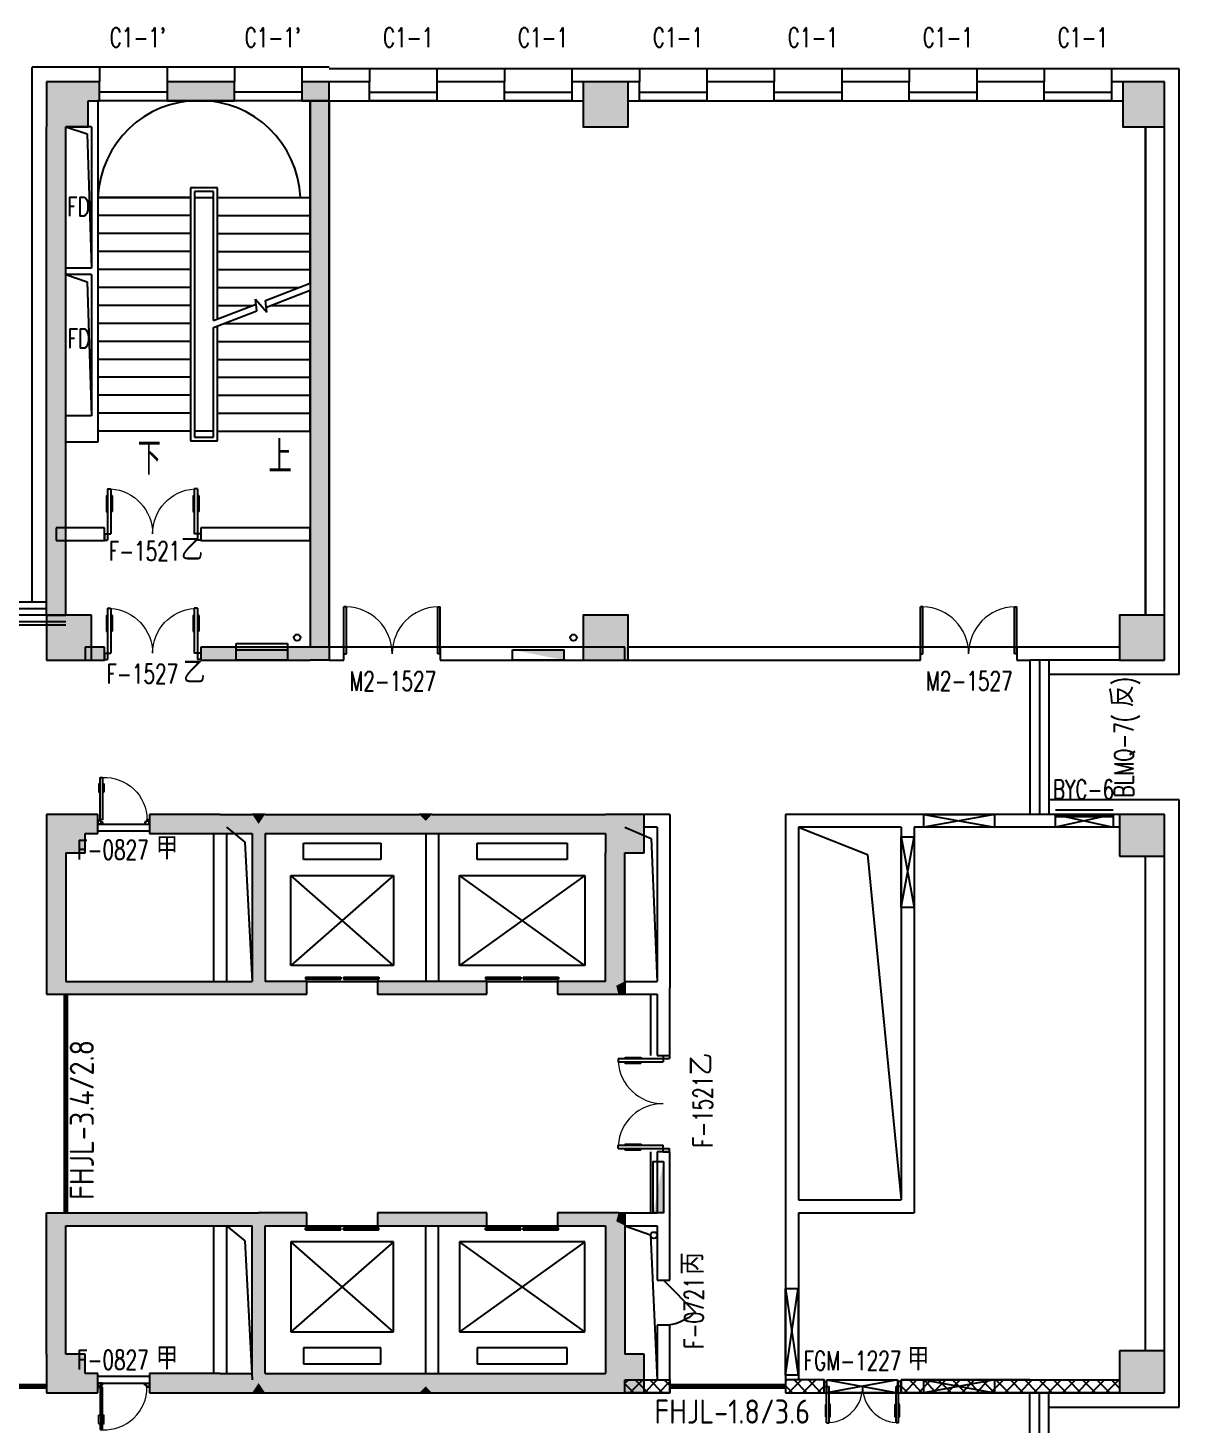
# Model space of a CAD drawing. Extents: x 1616214 to 1692011, y 310267 to 413040.
# Drawn here: x 1673485 to 1691400, y 391316 to 413040 of the extents above; entities that cross this region are included whole.
import ezdxf

# ---------------------------------------------------------------- set-up
doc = ezdxf.new("R2010")
doc.units = 0
doc.header["$LTSCALE"] = 1000
doc.header["$MEASUREMENT"] = 0
for name, color, linetype in [('body', 30, 'Continuous'), ('RM', 4, 'Continuous'), ('消防', 222, 'Continuous')]:
    doc.layers.add(name, color=color, linetype=linetype)
doc.layers.get('0').freeze()
doc.styles.add('-宋体', font='GBENOR.shx', dxfattribs={"bigfont": 'GBCBIG.shx'})
doc.styles.add('_TCH_DIM', font='SIMPLEX', dxfattribs={"bigfont": 'GBCBIG'})
doc.styles.add('_TCH_WINDOW', font='txt.shx', dxfattribs={"height": 3.5, "bigfont": 'hztxt.shx'})

# ---------------------------------------------------------------- blocks, each defined once
blk = doc.blocks.new('cde')
at = {"layer": '消防'}
blk.add_hatch(color=256, dxfattribs=at).paths.add_polyline_path([(-873427, -271674), (-874227, -271674), (-873427, -271834)])
blk.add_lwpolyline([(-874227, -271674), (-873427, -271674), (-873427, -271834), (-874227, -271834)], close=True, dxfattribs=at)
blk = doc.blocks.new('dsssw')
at = {"layer": 'body'}
for p, q in [((1064639, 723073, 1000), (1065739, 723073, 1000)), ((1064639, 722874, 1000), (1064639, 723073, 1000)), ((1064639, 723073, 1000), (1065739, 722874, 1000)), ((1065739, 723073), (1064639, 722874, 1000)), ((1065739, 723073, 1000), (1065739, 722874, 1000)), ((1066689, 723073, 10000), (1067589, 723073, 10000)), ((1066689, 722874, 10000), (1066689, 723073, 10000)), ((1066689, 723073, 10000), (1067589, 722874, 10000)), ((1067589, 723073), (1066689, 722874, 10000)), ((1067589, 723073, 10000), (1067589, 722874, 10000)), ((1065739, 722874, 1000), (1064639, 722874, 1000)), ((1067589, 722874, 10000), (1066689, 722874, 10000)), ((1064289, 722723), (1064489, 722723)), ((1064289, 721623), (1064289, 722723)), ((1064289, 722723), (1064489, 721623)), ((1064289, 721623), (1064489, 722723)), ((1064489, 722723), (1064489, 721623)), ((1064489, 721623), (1064289, 721623)), ((1062489, 715698, 20000), (1062687, 715698, 20000)), ((1062489, 714348, 20000), (1062489, 715698, 20000)), ((1062489, 715698, 20000), (1062687, 714348, 20000)), ((1062489, 714348), (1062687, 715698, 20000)), ((1062687, 715698, 20000), (1062687, 714348, 20000)), ((1062687, 714348, 20000), (1062489, 714348, 20000)), ((1063134, 714273), (1064234, 714273)), ((1063134, 714071), (1063134, 714273)), ((1064234, 714273), (1063134, 714073)), ((1063134, 714273), (1064234, 714071)), ((1064234, 714071), (1063134, 714071)), ((1064234, 714273), (1064234, 714071)), ((1064639, 714273), (1065739, 714273)), ((1064639, 714073), (1064639, 714273)), ((1065739, 714273), (1064639, 714073)), ((1064639, 714273), (1065739, 714073)), ((1065739, 714073), (1064639, 714073)), ((1065739, 714273), (1065739, 714073))]:
    blk.add_line(p, q, dxfattribs=at)
blk = doc.blocks.new('$WINLIB2D$00000004')
for p, q in [((-0.5, 0.5), (0.5, 0.5)), ((-0.5, 0.241), (0.5, 0.241)), ((-0.5, -0.5), (0.5, -0.5))]:
    blk.add_line(p, q)
blk = doc.blocks.new('$DorLib2D$00000002')
for p, q in [((-0.5, 0), (-0.5, 0.4875)), ((-0.475, 0.4875), (-0.5, 0.4875)), ((-0.475, 0), (-0.475, 0.4875)), ((0.475, 0), (0.475, 0.4875)), ((0.475, 0.4875), (0.5, 0.4875)), ((0.5, 0), (0.5, 0.4875)), ((-0.5, 0), (-0.475, 0)), ((0.5, 0), (0.475, 0))]:
    blk.add_line(p, q)
at = {"lineweight": 13}
for centre, start, end in [((-0.4875, 0), 0, 88.53072), ((0.4875, 0), 91.46928, 180)]:
    blk.add_arc(centre, 0.4875, start, end, dxfattribs=at)
blk = doc.blocks.new('$DorLib2D$00000011')
for p, q in [((-0.467, 0.471), (-0.467, -0.062)), ((-0.467, 0.471), (-0.433, 0.471)), ((-0.433, 0.471), (-0.433, 0.004)), ((0.433, 0.471), (0.433, 0.004)), ((0.467, 0.471), (0.433, 0.471)), ((0.467, 0.471), (0.467, -0.062)), ((-0.483, 0.396), (-0.467, 0.396)), ((-0.417, 0.396), (-0.433, 0.396)), ((0.417, 0.396), (0.433, 0.396)), ((0.483, 0.396), (0.467, 0.396)), ((-0.483, 0.235), (-0.467, 0.235)), ((-0.417, 0.235), (-0.433, 0.235)), ((0.417, 0.235), (0.433, 0.235)), ((0.483, 0.235), (0.467, 0.235)), ((-0.5, 0.004), (-0.433, 0.004)), ((-0.5, 0.004), (-0.5, -0.062)), ((0.5, 0.004), (0.433, 0.004)), ((0.5, 0.004), (0.5, -0.062)), ((-0.5, -0.062), (-0.467, -0.062)), ((0.5, -0.062), (0.467, -0.062))]:
    blk.add_line(p, q)
at = {"lineweight": 13}
for p, q in [((-0.483, 0.396), (-0.483, 0.235)), ((-0.417, 0.396), (-0.417, 0.235)), ((0.417, 0.396), (0.417, 0.235)), ((0.483, 0.396), (0.483, 0.235))]:
    blk.add_line(p, q, dxfattribs=at)
for centre, start, end in [((-0.467, 0.004), 0, 85.904), ((0.467, 0.004), 94.096, 180)]:
    blk.add_arc(centre, 0.467, start, end, dxfattribs=at)
blk = doc.blocks.new('$DorLib2D$00000009')
for p, q in [((0.413, 0.905), (0.413, 0.081)), ((0.454, 0.905), (0.413, 0.905)), ((0.454, 0.081), (0.454, 0.905)), ((0.413, 0.782), (0.378, 0.782)), ((0.413, 0.624), (0.378, 0.624)), ((0.489, 0.782), (0.454, 0.782)), ((0.489, 0.624), (0.454, 0.624)), ((-0.494, 0.081), (-0.453, 0.081)), ((-0.494, -0.002), (-0.494, 0.081)), ((-0.453, 0.081), (-0.453, 0.039)), ((-0.453, 0.039), (-0.412, 0.039)), ((-0.412, 0.039), (-0.412, -0.002)), ((0.413, 0.081), (0.454, 0.081)), ((0.454, 0.039), (0.413, 0.039)), ((0.413, 0.039), (0.413, -0.002)), ((0.495, 0.081), (0.454, 0.081)), ((0.454, 0.081), (0.454, 0.039)), ((0.495, -0.002), (0.495, 0.081)), ((-0.494, -0.002), (-0.494, -0.002)), ((-0.412, -0.002), (-0.494, -0.002)), ((0.413, -0.002), (0.495, -0.002)), ((0.495, -0.002), (0.495, -0.002))]:
    blk.add_line(p, q)
at = {"lineweight": 13}
for p, q in [((0.378, 0.782), (0.378, 0.624)), ((0.489, 0.782), (0.489, 0.624))]:
    blk.add_line(p, q, dxfattribs=at)
blk.add_arc((0.372, 0.082), 0.825, 87.134, 180.0717, dxfattribs=at)
blk = doc.blocks.new('$TCHSYS$LDOR22D')
for p, q in [((-0.517, 0.833), (-0.017, 0.833)), ((-0.517, 0.833), (-0.517, 0.667)), ((-0.017, 0.833), (-0.017, 0.667)), ((0.017, 0.833), (0.017, 0.667)), ((0.017, 0.833), (0.517, 0.833)), ((0.517, 0.833), (0.517, 0.667)), ((-0.517, 0.667), (-0.017, 0.667)), ((0.017, 0.667), (0.517, 0.667)), ((-0.5, 0.5), (0.5, 0.5))]:
    blk.add_line(p, q)
blk = doc.blocks.new('$DorLib2D$00000114')
at = {"color": 0}
blk.add_line((0.5, 0), (-0.207, 0.707), dxfattribs=at)
blk.add_arc((0.5, 0), 1, 135, 180, dxfattribs=at)

msp = doc.modelspace()

# ---------------------------------------------------------------- hatches: boundary and pattern name
at = {"layer": 'body'}
for points in [[(1673775, 411503), (1674425, 411503), (1674425, 412203), (1673775, 412203)], [(1674425, 412203), (1674425, 411903), (1674600, 411903), (1674600, 412203)], [(1676700, 412203), (1675650, 412203), (1675650, 411903), (1676700, 411903)], [(1678175, 412203), (1677750, 412203), (1677750, 411903), (1678175, 411903)], [(1682125, 411503), (1682825, 411503), (1682825, 412203), (1682125, 412203)], [(1690525, 411503), (1691175, 411503), (1691175, 412203), (1690525, 412203)], [(1677875, 411903), (1677875, 403403), (1678175, 403403), (1678175, 411903)], [(1674075, 411503), (1673775, 411503), (1673775, 403903), (1674075, 403903)], [(1673775, 403203), (1674475, 403203), (1674475, 403903), (1673775, 403903)], [(1682125, 403203), (1682825, 403203), (1682825, 403903), (1682125, 403903)], [(1690475, 403203), (1691175, 403203), (1691175, 403903), (1690475, 403903)], [(1674375, 403203), (1674675, 403203), (1674675, 403403), (1674375, 403403)], [(1678175, 403403), (1676175, 403403), (1676175, 403203), (1677875, 403203)], [(1678175, 403403), (1677875, 403203), (1678175, 403203)], [(1673775, 400203), (1674375, 400203), (1674375, 400803), (1673775, 400803)], [(1674375, 400503), (1674575, 400503), (1674575, 400803), (1674375, 400803)], [(1676475, 400803), (1675375, 400803), (1675375, 400503), (1676475, 400503)], [(1676475, 400803), (1676475, 400503), (1676975, 400503), (1677075, 400653), (1676975, 400803)], [(1676975, 400803), (1677075, 400653), (1677175, 400803)], [(1677075, 400653), (1676975, 400503), (1676975, 398203), (1677075, 398137), (1677175, 398203), (1677175, 400503)], [(1677075, 400653), (1677175, 400503), (1679675, 400503), (1679675, 400703), (1679575, 400803), (1677175, 400803)], [(1679575, 400803), (1679675, 400703), (1679775, 400803)], [(1679675, 400703), (1679675, 400503), (1679775, 400503), (1679775, 400803)], [(1682475, 400503), (1682475, 400803), (1679775, 400803), (1679775, 400503)], [(1682475, 400203), (1683075, 400203), (1683075, 400803), (1682475, 400803)], [(1690475, 400153), (1691175, 400153), (1691175, 400803), (1690475, 400803)], [(1674075, 400203), (1673775, 400203), (1673775, 398003), (1674075, 398203)], [(1682775, 400203), (1682475, 400203), (1682475, 398203), (1682641, 398137), (1682775, 398203)], [(1674075, 398203), (1673775, 398003), (1676475, 398003), (1676475, 398203)], [(1676475, 398203), (1676475, 398003), (1677075, 398003), (1677075, 398137), (1676975, 398203)], [(1677075, 398003), (1677825, 398003), (1677825, 398203), (1677175, 398203), (1677075, 398137)], [(1679775, 398203), (1678925, 398203), (1678925, 398003), (1679775, 398003)], [(1679775, 398003), (1680625, 398003), (1680625, 398203), (1679775, 398203)], [(1682475, 398203), (1681725, 398203), (1681725, 398003), (1682675, 398003), (1682641, 398137)], [(1682641, 398137), (1682675, 398003), (1682775, 398003), (1682775, 398203)], [(1673775, 392403), (1674075, 392403), (1674075, 394403), (1673775, 394603)], [(1673775, 394603), (1674075, 394403), (1676475, 394403), (1676475, 394603)], [(1676475, 394603), (1676475, 394403), (1676975, 394403), (1677075, 394470), (1677075, 394603)], [(1677175, 394403), (1677825, 394403), (1677825, 394603), (1677075, 394603), (1677075, 394470)], [(1679775, 394603), (1678925, 394603), (1678925, 394403), (1679775, 394403)], [(1679775, 394403), (1680625, 394403), (1680625, 394603), (1679775, 394603)], [(1682675, 394603), (1681725, 394603), (1681725, 394403), (1682475, 394403), (1682641, 394470)], [(1682641, 394470), (1682775, 394403), (1682775, 394603), (1682675, 394603)], [(1677075, 391953), (1677175, 392103), (1677175, 394403), (1677075, 394470), (1676975, 394403), (1676975, 392103)], [(1682475, 392403), (1682775, 392403), (1682775, 394403), (1682641, 394470), (1682475, 394403)], [(1673775, 391803), (1674375, 391803), (1674375, 392403), (1673775, 392403)], [(1682475, 391803), (1683075, 391803), (1683075, 392403), (1682475, 392403)], [(1690475, 391803), (1691175, 391803), (1691175, 392453), (1690475, 392453)], [(1674375, 391803), (1674575, 391803), (1674575, 392103), (1674375, 392103)], [(1676475, 392103), (1675375, 392103), (1675375, 391803), (1676475, 391803)], [(1676475, 392103), (1676475, 391803), (1676975, 391803), (1677075, 391953), (1676975, 392103)], [(1677175, 391803), (1677075, 391953), (1676975, 391803)], [(1677075, 391953), (1677175, 391803), (1679575, 391803), (1679675, 391903), (1679675, 392103), (1677175, 392103)], [(1679775, 391803), (1679675, 391903), (1679575, 391803)], [(1679675, 391903), (1679775, 391803), (1679775, 392103), (1679675, 392103)], [(1682475, 391803), (1682475, 392103), (1679775, 392103), (1679775, 391803)]]:
    msp.add_hatch(color=256, dxfattribs=at).paths.add_polyline_path(points)

# ---------------------------------------------------------------- linework, layer by layer
for p, q in [((1674600, 412428), (1673550, 412428)), ((1673550, 404103), (1673550, 412428)), ((1674600, 412428), (1674600, 412203)), ((1676700, 412428), (1675650, 412428)), ((1675650, 412428), (1675650, 412203)), ((1676700, 412428), (1676700, 412203)), ((1678175, 412428), (1677750, 412428)), ((1677750, 412428), (1677750, 412203)), ((1678800, 412403), (1678175, 412403)), ((1678800, 412403), (1678800, 412203)), ((1680900, 412403), (1679850, 412403)), ((1679850, 412403), (1679850, 412203)), ((1680900, 412403), (1680900, 412203)), ((1682475, 412403), (1681950, 412403)), ((1681950, 412403), (1681950, 412203)), ((1683000, 412403), (1682475, 412403)), ((1683000, 412403), (1683000, 412203)), ((1685100, 412403), (1684050, 412403)), ((1684050, 412403), (1684050, 412203)), ((1685100, 412403), (1685100, 412203)), ((1687200, 412403), (1686150, 412403)), ((1686150, 412403), (1686150, 412203)), ((1687200, 412403), (1687200, 412203)), ((1689300, 412403), (1688250, 412403)), ((1688250, 412403), (1688250, 412203)), ((1689300, 412403), (1689300, 412203)), ((1691400, 412403), (1690350, 412403)), ((1690350, 412403), (1690350, 412203)), ((1691400, 402978), (1691400, 412403)), ((1674425, 412203), (1673775, 412203)), ((1673775, 412203), (1673775, 411503)), ((1674600, 412203), (1674425, 412203)), ((1674600, 411903), (1674600, 412203)), ((1676700, 412203), (1675650, 412203)), ((1675650, 412203), (1675650, 411903)), ((1676700, 411903), (1676700, 412203)), ((1678175, 412203), (1677750, 412203)), ((1677750, 412203), (1677750, 411903)), ((1678800, 412203), (1678175, 412203)), ((1678175, 411903), (1678175, 412203)), ((1678800, 411903), (1678800, 412203)), ((1680900, 412203), (1679850, 412203)), ((1679850, 412203), (1679850, 411903)), ((1680900, 411903), (1680900, 412203)), ((1682125, 412203), (1681950, 412203)), ((1681950, 412203), (1681950, 411903)), ((1682825, 412203), (1682125, 412203)), ((1682125, 412203), (1682125, 411503)), ((1683000, 412203), (1682825, 412203)), ((1682825, 411503), (1682825, 412203)), ((1683000, 411903), (1683000, 412203)), ((1685100, 412203), (1684050, 412203)), ((1684050, 412203), (1684050, 411903)), ((1685100, 411903), (1685100, 412203)), ((1687200, 412203), (1686150, 412203)), ((1686150, 412203), (1686150, 411903)), ((1687200, 411903), (1687200, 412203)), ((1689300, 412203), (1688250, 412203)), ((1688250, 412203), (1688250, 411903)), ((1689300, 411903), (1689300, 412203)), ((1690525, 412203), (1690350, 412203)), ((1690350, 412203), (1690350, 411903)), ((1691175, 412203), (1690525, 412203)), ((1690525, 412203), (1690525, 411503)), ((1691175, 411503), (1691175, 412203)), ((1674425, 411903), (1674600, 411903)), ((1674425, 411503), (1674425, 411903)), ((1677875, 411903), (1674575, 411903)), ((1674575, 411903), (1674575, 410403)), ((1675650, 411903), (1676700, 411903)), ((1677750, 411903), (1678175, 411903)), ((1677875, 411903), (1677875, 403403)), ((1678175, 411903), (1677875, 411903)), ((1677875, 410403), (1677875, 411903)), ((1678175, 411903), (1678800, 411903)), ((1678175, 411903), (1678175, 403403)), ((1679850, 411903), (1680900, 411903)), ((1681950, 411903), (1682125, 411903)), ((1682825, 411903), (1683000, 411903)), ((1684050, 411903), (1685100, 411903)), ((1686150, 411903), (1687200, 411903)), ((1688250, 411903), (1689300, 411903)), ((1690350, 411903), (1690525, 411903)), ((1673775, 403903), (1673775, 411503)), ((1674075, 411503), (1674425, 411503)), ((1674075, 403903), (1674075, 411503)), ((1674475, 411503), (1674075, 411503)), ((1674475, 411503), (1674075, 411503)), ((1674475, 411503), (1674475, 410568)), ((1682125, 411503), (1682825, 411503)), ((1690525, 411503), (1691175, 411503)), ((1690875, 403903), (1690875, 411503)), ((1691175, 403903), (1691175, 411503)), ((1674475, 410568), (1674475, 409303)), ((1674575, 410403), (1674575, 406763)), ((1676015, 410403), (1674575, 410403)), ((1674575, 410403), (1676015, 410403)), ((1676435, 410553), (1676015, 410553)), ((1676015, 410553), (1676015, 406613)), ((1676375, 410493), (1676075, 410493)), ((1676075, 410493), (1676075, 406673)), ((1676075, 410403), (1676075, 406763)), ((1676075, 410403), (1676375, 410403)), ((1676375, 408486), (1676375, 410493)), ((1676375, 408486), (1676375, 410403)), ((1676435, 408509), (1676435, 410553)), ((1676435, 410403), (1677875, 410403)), ((1676435, 410403), (1677875, 410403)), ((1677875, 409068), (1677875, 410403)), ((1676015, 410123), (1674575, 410123)), ((1676435, 410123), (1677875, 410123)), ((1676015, 409843), (1674575, 409843)), ((1676435, 409843), (1677875, 409843)), ((1676015, 409563), (1674575, 409563)), ((1676435, 409563), (1677875, 409563)), ((1674475, 409303), (1674075, 409303)), ((1676015, 409283), (1674575, 409283)), ((1676435, 409283), (1677875, 409283)), ((1674475, 409203), (1674075, 409203)), ((1674475, 409203), (1674475, 408368)), ((1677184, 408800), (1677875, 409068)), ((1676015, 409003), (1674575, 409003)), ((1676435, 409003), (1677707, 409003)), ((1677196, 408697), (1677875, 408961)), ((1677875, 406763), (1677875, 408961)), ((1676015, 408723), (1674575, 408723)), ((1676375, 408486), (1677035, 408742)), ((1676375, 408378), (1677047, 408639)), ((1676435, 408723), (1676987, 408723)), ((1677047, 408639), (1677027, 408817)), ((1677027, 408817), (1677205, 408615)), ((1677205, 408615), (1677184, 408800)), ((1677263, 408723), (1677875, 408723)), ((1676015, 408443), (1674575, 408443)), ((1676542, 408443), (1677875, 408443)), ((1674475, 408368), (1674475, 407003)), ((1676375, 406763), (1676375, 408378)), ((1676375, 406673), (1676375, 408378)), ((1676435, 406613), (1676435, 408402)), ((1676015, 408163), (1674575, 408163)), ((1676435, 408163), (1677875, 408163)), ((1676015, 407883), (1674575, 407883)), ((1676435, 407883), (1677875, 407883)), ((1676015, 407603), (1674575, 407603)), ((1676435, 407603), (1677875, 407603)), ((1676015, 407323), (1674575, 407323)), ((1676435, 407323), (1677875, 407323)), ((1674475, 407003), (1674075, 407003)), ((1676015, 407043), (1674575, 407043)), ((1676435, 407043), (1677875, 407043)), ((1674575, 406763), (1674575, 406593)), ((1676015, 406763), (1674575, 406763)), ((1676375, 406763), (1676075, 406763)), ((1676075, 406673), (1676375, 406673)), ((1676435, 406763), (1677875, 406763)), ((1674575, 406593), (1674075, 406593)), ((1676015, 406613), (1676435, 406613)), ((1674675, 405263), (1673925, 405263)), ((1673925, 405263), (1673925, 405063)), ((1674675, 405063), (1674675, 405263)), ((1677875, 405263), (1676175, 405263)), ((1676175, 405263), (1676175, 405063)), ((1677875, 405063), (1677875, 405263)), ((1673925, 405063), (1674675, 405063)), ((1676175, 405063), (1677875, 405063)), ((1673775, 404103), (1659675, 404103)), ((1673775, 404003), (1659675, 404003)), ((1673775, 403903), (1659675, 403903)), ((1674475, 403903), (1673775, 403903)), ((1673775, 403903), (1673775, 403203)), ((1673775, 403903), (1674075, 403903)), ((1674475, 403203), (1674475, 403903)), ((1682825, 403903), (1682125, 403903)), ((1682125, 403903), (1682125, 403203)), ((1682825, 403203), (1682825, 403903)), ((1691175, 403903), (1690475, 403903)), ((1690475, 403903), (1690475, 403203)), ((1691175, 403203), (1691175, 403903)), ((1659675, 403803), (1674075, 403803)), ((1659675, 403753), (1674075, 403753)), ((1673775, 403203), (1674475, 403203)), ((1674675, 403403), (1674375, 403403)), ((1674375, 403403), (1674375, 403203)), ((1674375, 403203), (1674675, 403203)), ((1674675, 403203), (1674675, 403403)), ((1678175, 403403), (1676175, 403403)), ((1676175, 403403), (1676175, 403203)), ((1676175, 403203), (1677875, 403203)), ((1678175, 403403), (1677875, 403403)), ((1677875, 403203), (1677875, 403203)), ((1678175, 403203), (1677875, 403203)), ((1678403, 403403), (1678175, 403403)), ((1678175, 403403), (1678175, 403203)), ((1678175, 403403), (1678175, 403203)), ((1678175, 403203), (1678403, 403203)), ((1678403, 403203), (1678403, 403403)), ((1682775, 403403), (1679903, 403403)), ((1679903, 403403), (1679903, 403203)), ((1679903, 403203), (1682775, 403203)), ((1682125, 403203), (1682825, 403203)), ((1682775, 403203), (1682775, 403403)), ((1687375, 403403), (1682825, 403403)), ((1682825, 403203), (1687375, 403203)), ((1687375, 403203), (1687375, 403403)), ((1689075, 403403), (1688875, 403403)), ((1688875, 403403), (1688875, 403203)), ((1688875, 403203), (1689075, 403203)), ((1690475, 403403), (1689075, 403403)), ((1690475, 403203), (1689075, 403203)), ((1689075, 403203), (1689075, 400803)), ((1689225, 403203), (1689225, 400803)), ((1689375, 403203), (1689375, 400803)), ((1690475, 403203), (1691175, 403203)), ((1691400, 402978), (1689375, 402978)), ((1691400, 401028), (1689375, 401028)), ((1691400, 391578), (1691400, 401028)), ((1674375, 400803), (1673775, 400803)), ((1673775, 400803), (1673775, 400203)), ((1674575, 400803), (1674375, 400803)), ((1674575, 400503), (1674575, 400803)), ((1674578, 400652), (1675378, 400652)), ((1676475, 400803), (1675375, 400803)), ((1675375, 400803), (1675375, 400503)), ((1676475, 400803), (1676975, 400803)), ((1676575, 400603), (1676863, 400368)), ((1676975, 400803), (1676975, 400803)), ((1677175, 400803), (1676975, 400803)), ((1677175, 400803), (1677175, 400803)), ((1677175, 400803), (1679575, 400803)), ((1679575, 400803), (1679575, 400803)), ((1679775, 400803), (1679575, 400803)), ((1679775, 400803), (1679775, 400803)), ((1679775, 400803), (1679775, 400803)), ((1679775, 400803), (1682475, 400803)), ((1683075, 400803), (1682475, 400803)), ((1682775, 400603), (1683184, 400427)), ((1683075, 400203), (1683075, 400803)), ((1683475, 400803), (1683075, 400803)), ((1683275, 400603), (1683075, 400603)), ((1683275, 400603), (1683275, 398203)), ((1683475, 400803), (1683475, 398103)), ((1685275, 400803), (1685275, 394703)), ((1687175, 400803), (1685275, 400803)), ((1685475, 400603), (1686550, 400178)), ((1685475, 400603), (1685475, 394803)), ((1687075, 400603), (1685475, 400603)), ((1687075, 400603), (1687075, 394803)), ((1689075, 400803), (1687175, 400803)), ((1689075, 400603), (1687275, 400603)), ((1687275, 400603), (1687275, 394603)), ((1690475, 400803), (1689075, 400803)), ((1690475, 400603), (1689075, 400603)), ((1691175, 400803), (1690475, 400803)), ((1690475, 400803), (1690475, 400153)), ((1691175, 400153), (1691175, 400803)), ((1674375, 400203), (1674375, 400503)), ((1674375, 400503), (1674575, 400503)), ((1674575, 400547), (1675375, 400547)), ((1675375, 400503), (1676475, 400503)), ((1676375, 400503), (1676375, 398203)), ((1676475, 400503), (1676975, 400503)), ((1676575, 400503), (1676575, 398203)), ((1676975, 400503), (1676975, 398203)), ((1677175, 400503), (1679675, 400503)), ((1677175, 400503), (1677175, 398203)), ((1679675, 400503), (1679775, 400503)), ((1679675, 400503), (1679675, 398203)), ((1679775, 400503), (1682475, 400503)), ((1679875, 400503), (1679875, 398203)), ((1682475, 400503), (1682475, 400203)), ((1683184, 400427), (1683275, 398203)), ((1673775, 400203), (1673775, 398003)), ((1674075, 400203), (1674375, 400203)), ((1674075, 400203), (1674075, 398203)), ((1676863, 400368), (1676975, 398203)), ((1677775, 400103), (1677775, 400353)), ((1677775, 400353), (1678975, 400353)), ((1678975, 400353), (1678975, 400103)), ((1680475, 400103), (1680475, 400353)), ((1680475, 400353), (1681875, 400353)), ((1681875, 400353), (1681875, 400103)), ((1682475, 398203), (1682475, 400203)), ((1682775, 400203), (1683075, 400203)), ((1682775, 398203), (1682775, 400203)), ((1686550, 400178), (1687075, 394803)), ((1690475, 400153), (1691175, 400153)), ((1690875, 392453), (1690875, 400153)), ((1691175, 392453), (1691175, 400153)), ((1678975, 400103), (1677775, 400103)), ((1681875, 400103), (1680475, 400103)), ((1677575, 398453), (1677575, 399853)), ((1677575, 399853), (1679175, 399853)), ((1679175, 399853), (1677575, 398453)), ((1679175, 398453), (1677575, 399853)), ((1679175, 399853), (1679175, 398453)), ((1680200, 398453), (1680200, 399853)), ((1680200, 399853), (1682150, 399853)), ((1682150, 399853), (1680200, 398453)), ((1682150, 398453), (1680200, 399853)), ((1682150, 399853), (1682150, 398453)), ((1679175, 398453), (1677575, 398453)), ((1682150, 398453), (1680200, 398453)), ((1674075, 398203), (1676475, 398203)), ((1676475, 398203), (1676975, 398203)), ((1677825, 398203), (1677175, 398203)), ((1677825, 398003), (1677825, 398203)), ((1679775, 398203), (1678925, 398203)), ((1678925, 398203), (1678925, 398003)), ((1680625, 398203), (1679775, 398203)), ((1680625, 398003), (1680625, 398203)), ((1682475, 398203), (1681725, 398203)), ((1681725, 398203), (1681725, 398003)), ((1682775, 398203), (1682775, 398203)), ((1682775, 398203), (1682775, 398003)), ((1682775, 398203), (1683275, 398203)), ((1682775, 398203), (1682775, 398003)), ((1673775, 398003), (1676475, 398003)), ((1676475, 398003), (1677075, 398003)), ((1677075, 398003), (1677825, 398003)), ((1678925, 398003), (1679775, 398003)), ((1679775, 398003), (1680625, 398003)), ((1681725, 398003), (1682675, 398003)), ((1682675, 398003), (1682775, 398003)), ((1682775, 398003), (1683275, 398003)), ((1683181, 397053), (1683181, 398003)), ((1683275, 398003), (1683275, 397053)), ((1683475, 397053), (1683475, 398103)), ((1683275, 397053), (1683475, 397053)), ((1683175, 395553), (1683175, 394603)), ((1683475, 395553), (1683275, 395553)), ((1683275, 395553), (1683275, 394603)), ((1683475, 394503), (1683475, 395553)), ((1685475, 394803), (1687075, 394803)), ((1673775, 392403), (1673775, 394603)), ((1673775, 394603), (1676475, 394603)), ((1676475, 394603), (1677075, 394603)), ((1677825, 394603), (1677075, 394603)), ((1677825, 394403), (1677825, 394603)), ((1679775, 394603), (1678925, 394603)), ((1678925, 394603), (1678925, 394403)), ((1680625, 394603), (1679775, 394603)), ((1680625, 394403), (1680625, 394603)), ((1682675, 394603), (1681725, 394603)), ((1681725, 394603), (1681725, 394403)), ((1682675, 394603), (1682775, 394603)), ((1682775, 394603), (1682775, 394403)), ((1682775, 394603), (1683275, 394603)), ((1682775, 394603), (1682775, 394403)), ((1685275, 394703), (1685275, 391803)), ((1685475, 394603), (1687275, 394603)), ((1685475, 394603), (1685475, 392003)), ((1674075, 392403), (1674075, 394403)), ((1674075, 394403), (1676475, 394403)), ((1676375, 394403), (1676375, 392103)), ((1676475, 394403), (1676975, 394403)), ((1676575, 394403), (1676863, 394168)), ((1676575, 394403), (1676575, 392103)), ((1676975, 392103), (1676975, 394403)), ((1677175, 394403), (1677825, 394403)), ((1677175, 392103), (1677175, 394403)), ((1678925, 394403), (1679775, 394403)), ((1679675, 392103), (1679675, 394403)), ((1679775, 394403), (1680625, 394403)), ((1679875, 392103), (1679875, 394403)), ((1681725, 394403), (1682475, 394403)), ((1682475, 394403), (1682475, 392403)), ((1682775, 394403), (1683176, 394260)), ((1682775, 394403), (1682775, 392403)), ((1682775, 394403), (1682775, 394403)), ((1682775, 394403), (1683275, 394403)), ((1683275, 394403), (1683275, 393553)), ((1683475, 393553), (1683475, 394503)), ((1676863, 394168), (1676975, 392003)), ((1679175, 394153), (1677575, 394153)), ((1677575, 394153), (1677575, 392753)), ((1679175, 392753), (1677575, 394153)), ((1679175, 394153), (1677575, 392753)), ((1679175, 392753), (1679175, 394153)), ((1682150, 394153), (1680200, 394153)), ((1680200, 394153), (1680200, 392753)), ((1682150, 392753), (1680200, 394153)), ((1682150, 394153), (1680200, 392753)), ((1682150, 392753), (1682150, 394153)), ((1683176, 394260), (1683275, 392003)), ((1683275, 393553), (1683475, 393553)), ((1683475, 392853), (1683275, 392853)), ((1683275, 392853), (1683275, 392003)), ((1683475, 391803), (1683475, 392853)), ((1677575, 392753), (1679175, 392753)), ((1680200, 392753), (1682150, 392753)), ((1673775, 392403), (1673775, 391803)), ((1674375, 392403), (1674075, 392403)), ((1674375, 392103), (1674375, 392403)), ((1678975, 392503), (1677775, 392503)), ((1677775, 392503), (1677775, 392253)), ((1678975, 392253), (1678975, 392503)), ((1681875, 392503), (1680475, 392503)), ((1680475, 392503), (1680475, 392253)), ((1681875, 392253), (1681875, 392503)), ((1682475, 392403), (1682475, 392103)), ((1683075, 392403), (1682775, 392403)), ((1683075, 391803), (1683075, 392403)), ((1691175, 392453), (1690475, 392453)), ((1690475, 392453), (1690475, 391803)), ((1691175, 391803), (1691175, 392453)), ((1677775, 392253), (1678975, 392253)), ((1680475, 392253), (1681875, 392253)), ((1674575, 392103), (1674375, 392103)), ((1674575, 391803), (1674575, 392103)), ((1674575, 391955), (1675375, 391955)), ((1674578, 392060), (1675378, 392060)), ((1676475, 392103), (1675375, 392103)), ((1675375, 392103), (1675375, 391803)), ((1676475, 392103), (1676975, 392103)), ((1677175, 392103), (1679675, 392103)), ((1679675, 392103), (1679775, 392103)), ((1679775, 392103), (1682475, 392103)), ((1682775, 391950), (1682829, 392003)), ((1682913, 391803), (1682775, 391941)), ((1682853, 391803), (1683053, 392003)), ((1683137, 391803), (1682937, 392003)), ((1683075, 392003), (1683275, 392003)), ((1683078, 391803), (1683278, 392003)), ((1683362, 391803), (1683162, 392003)), ((1683302, 391803), (1683475, 391976)), ((1683475, 391915), (1683386, 392003)), ((1685275, 391980), (1685298, 392003)), ((1685382, 391803), (1685275, 391911)), ((1685323, 391803), (1685523, 392003)), ((1685607, 391803), (1685407, 392003)), ((1685875, 392003), (1685475, 392003)), ((1685547, 391803), (1685747, 392003)), ((1685831, 391803), (1685631, 392003)), ((1685772, 391803), (1685875, 391907)), ((1685875, 391984), (1685856, 392003)), ((1685875, 391803), (1685875, 392003)), ((1687075, 391984), (1687094, 392003)), ((1689075, 392003), (1687075, 392003)), ((1687075, 392003), (1687075, 391803)), ((1687178, 391803), (1687075, 391907)), ((1687119, 391803), (1687319, 392003)), ((1687403, 391803), (1687203, 392003)), ((1687343, 391803), (1687543, 392003)), ((1687627, 391803), (1687427, 392003)), ((1687568, 391803), (1687768, 392003)), ((1687852, 391803), (1687652, 392003)), ((1687792, 391803), (1687992, 392003)), ((1688076, 391803), (1687876, 392003)), ((1688017, 391803), (1688217, 392003)), ((1688301, 391803), (1688101, 392003)), ((1688241, 391803), (1688441, 392003)), ((1688525, 391803), (1688325, 392003)), ((1688466, 391803), (1688666, 392003)), ((1688750, 391803), (1688550, 392003)), ((1688690, 391803), (1688890, 392003)), ((1688974, 391803), (1688774, 392003)), ((1688915, 391803), (1689115, 392003)), ((1689199, 391803), (1688999, 392003)), ((1689075, 392003), (1690475, 392003)), ((1689139, 391803), (1689339, 392003)), ((1689423, 391803), (1689223, 392003)), ((1689364, 391803), (1689564, 392003)), ((1689648, 391803), (1689448, 392003)), ((1689588, 391803), (1689788, 392003)), ((1689873, 391803), (1689672, 392003)), ((1689813, 391803), (1690013, 392003)), ((1690097, 391803), (1689897, 392003)), ((1690037, 391803), (1690237, 392003)), ((1690322, 391803), (1690122, 392003)), ((1690262, 391803), (1690462, 392003)), ((1690475, 391875), (1690346, 392003)), ((1673775, 391803), (1674375, 391803)), ((1674375, 391803), (1674575, 391803)), ((1675375, 391803), (1676475, 391803)), ((1676475, 391803), (1676975, 391803)), ((1676975, 391803), (1676975, 391803)), ((1676975, 391803), (1677175, 391803)), ((1677175, 391803), (1677175, 391803)), ((1677175, 391803), (1679575, 391803)), ((1679575, 391803), (1679575, 391803)), ((1679575, 391803), (1679775, 391803)), ((1679775, 391803), (1679775, 391803)), ((1679775, 391803), (1679775, 391803)), ((1679775, 391803), (1682475, 391803)), ((1682475, 391803), (1683075, 391803)), ((1683075, 391803), (1683475, 391803)), ((1685275, 391803), (1685875, 391803)), ((1685875, 391803), (1687075, 391803)), ((1687075, 391803), (1689075, 391803)), ((1689075, 389403), (1689075, 391803)), ((1689075, 391803), (1690475, 391803)), ((1689225, 389403), (1689225, 391803)), ((1689375, 389403), (1689375, 391803)), ((1690475, 391803), (1691175, 391803)), ((1689375, 391578), (1691400, 391578))]:
    msp.add_line(p, q, dxfattribs=at)
at = {"layer": 'body', "linetype": 'Continuous'}
for p, q in [((1674075, 411503), (1674408, 411391)), ((1674408, 411391), (1674475, 409303)), ((1674075, 409203), (1674408, 409091)), ((1674408, 409091), (1674475, 407003))]:
    msp.add_line(p, q, dxfattribs=at)
at = {"layer": 'body'}
for points in [[(1675333, 406763, 0, 0, 0), (1675333, 411092, 0, 0, 0), (1677483, 411092, 0, 0, 0), (1677483, 408706, 120, 0, 0), (1677483, 408256, 0, 0, 0)], [(1677383, 406885, 0, 0, 0), (1677383, 407415, 120, 0, 0), (1677383, 407865, 0, 0, 0)]]:
    msp.add_lwpolyline(points, format="xyseb", dxfattribs=at)
for points in [[(1682775, 392003), (1683475, 392003), (1683475, 391803), (1682775, 391803)], [(1685275, 391803), (1685875, 391803), (1685875, 392003), (1685275, 392003)], [(1687075, 392003), (1690475, 392003), (1690475, 391803), (1687075, 391803)]]:
    msp.add_lwpolyline(points, close=True, dxfattribs=at)
at = {"layer": 'body', "linetype": 'Continuous'}
msp.add_arc((1676150, 410336), 1576, 2.4349, 177.5651, dxfattribs=at)
at = {"layer": 'RM'}
msp.add_lwpolyline([(1678175, 411903), (1682125, 411903), (1682125, 411503), (1682825, 411503), (1682825, 411903), (1690525, 411903), (1690525, 411503), (1690875, 411503), (1690875, 403903), (1690475, 403903), (1690475, 403403), (1682825, 403403), (1682825, 403903), (1682125, 403903), (1682125, 403403), (1678175, 403403)], close=True, dxfattribs=at)
at = {"layer": '消防'}
for p, q in [((1676725, 403363), (1676725, 403463)), ((1676725, 403463), (1677525, 403463)), ((1677525, 403463), (1677525, 403363))]:
    msp.add_line(p, q, dxfattribs=at)
at = {"layer": '消防', "const_width": 80}
for points in [[(1674075, 398003), (1674075, 394603)], [(1670575, 391903), (1673775, 391903)], [(1683475, 391903), (1685275, 391903)]]:
    msp.add_lwpolyline(points, dxfattribs=at)
at = {"layer": '消防', "linetype": 'Continuous'}
for centre in [(1677675, 403553), (1681975, 403553), (1683225, 394254)]:
    msp.add_circle(centre, 50, dxfattribs=at)

# ---------------------------------------------------------------- block references
at = {"layer": 'body'}
ref = msp.add_blockref('$WINLIB2D$00000004', (1675125, 412166), dxfattribs=dict(at, xscale=1050, yscale=525, zscale=1050, rotation=180))
ref.add_attrib('A', "C1-1'", (1674757, 412742), dxfattribs={"height": 297.5, "style": '_TCH_WINDOW', "width": 0.705882})
ref = msp.add_blockref('$WINLIB2D$00000004', (1677225, 412166), dxfattribs=dict(at, xscale=1050, yscale=525, zscale=1050, rotation=180))
ref.add_attrib('A', "C1-1'", (1676857, 412742), dxfattribs={"height": 297.5, "style": '_TCH_WINDOW', "width": 0.705882})
ref = msp.add_blockref('$WINLIB2D$00000004', (1679325, 412153), dxfattribs=dict(at, xscale=1050, yscale=500, zscale=1050, rotation=180))
ref.add_attrib('A', 'C1-1', (1679010, 412742), dxfattribs={"height": 297.5, "style": '_TCH_WINDOW', "width": 0.705882})
ref = msp.add_blockref('$WINLIB2D$00000004', (1681425, 412153), dxfattribs=dict(at, xscale=1050, yscale=500, zscale=1050, rotation=180))
ref.add_attrib('A', 'C1-1', (1681110, 412742), dxfattribs={"height": 297.5, "style": '_TCH_WINDOW', "width": 0.705882})
ref = msp.add_blockref('$WINLIB2D$00000004', (1683525, 412153), dxfattribs=dict(at, xscale=1050, yscale=500, zscale=1050, rotation=180))
ref.add_attrib('A', 'C1-1', (1683210, 412742), dxfattribs={"height": 297.5, "style": '_TCH_WINDOW', "width": 0.705882})
ref = msp.add_blockref('$WINLIB2D$00000004', (1685625, 412153), dxfattribs=dict(at, xscale=1050, yscale=500, zscale=1050, rotation=180))
ref.add_attrib('A', 'C1-1', (1685310, 412742), dxfattribs={"height": 297.5, "style": '_TCH_WINDOW', "width": 0.705882})
ref = msp.add_blockref('$WINLIB2D$00000004', (1687725, 412153), dxfattribs=dict(at, xscale=1050, yscale=500, zscale=1050, rotation=180))
ref.add_attrib('A', 'C1-1', (1687410, 412742), dxfattribs={"height": 297.5, "style": '_TCH_WINDOW', "width": 0.705882})
ref = msp.add_blockref('$WINLIB2D$00000004', (1689825, 412153), dxfattribs=dict(at, xscale=1050, yscale=500, zscale=1050, rotation=180))
ref.add_attrib('A', 'C1-1', (1689510, 412742), dxfattribs={"height": 297.5, "style": '_TCH_WINDOW', "width": 0.705882})
for name, p, xscale, yscale, zscale in [('$DorLib2D$00000011', (1675425, 405163), -1500, 1500, -1500), ('$DorLib2D$00000009', (1674975, 400653), -800, 800, -800), ('$TCHSYS$LDOR22D', (1678375, 398103), 1100, 200, 1100), ('$TCHSYS$LDOR22D', (1681175, 398103), 1100, 200, 1100), ('$DorLib2D$00000011', (1686475, 391903), -1200, -1200, -1200)]:
    msp.add_blockref(name, p, dxfattribs=dict(at, xscale=xscale, yscale=yscale, zscale=zscale))
for name, p, xscale, yscale, zscale, rotation in [('$DorLib2D$00000011', (1675425, 403303), 1500, -1500, 1500, 180), ('$DorLib2D$00000011', (1683375, 396303), -1500, -1500, -1500, 269.9999999996739), ('$TCHSYS$LDOR22D', (1678375, 394503), 1100, -200, 1100, 359.9999999999894), ('$TCHSYS$LDOR22D', (1681175, 394503), 1100, -200, 1100, 359.9999999999909), ('$DorLib2D$00000114', (1683375, 393203), -700, 700, -700, 270), ('$DorLib2D$00000009', (1674975, 391953), -800, -800, -800, 359.9999999999875)]:
    msp.add_blockref(name, p, dxfattribs=dict(at, xscale=xscale, yscale=yscale, zscale=zscale, rotation=rotation))
ref = msp.add_blockref('$DorLib2D$00000002', (1679153, 403303), dxfattribs=dict(at, xscale=1500, yscale=1500, zscale=1500))
ref.add_attrib('A', 'M2-1527', (1678488, 402727), dxfattribs={"height": 297.5, "style": '_TCH_WINDOW', "width": 0.705882})
ref = msp.add_blockref('$DorLib2D$00000002', (1688125, 403303), dxfattribs=dict(at, xscale=-1500, yscale=-1500, zscale=-1500, rotation=179.9999999999621))
ref.add_attrib('A', 'M2-1527', (1687460, 402730), dxfattribs={"height": 297.5, "rotation": 360, "style": '_TCH_WINDOW', "width": 0.705882})
ref = msp.add_blockref('$WINLIB2D$00000004', (1689925, 400816), dxfattribs=dict(at, xscale=900, yscale=100, zscale=900, rotation=180))
ref.add_attrib('A', 'BYC-6', (1689435, 401042), dxfattribs={"height": 297.5, "style": '_TCH_WINDOW', "width": 0.705882})
msp.add_blockref('dsssw', (622786, -322270), dxfattribs=at)
at = {"layer": '消防'}
for p in [(2550951, 675038), (2555251, 675038)]:
    msp.add_blockref('cde', p, dxfattribs=at)
at = {"layer": '消防', "rotation": 270}
msp.add_blockref('cde', (1955049, -478823), dxfattribs=at)

# ---------------------------------------------------------------- texts
at = {"layer": 'body', "style": '_TCH_WINDOW', "width": 0.705882}
for s, p in [('FD', (1674095, 410111)), ('FD', (1674102, 408059)), ('F-1521', (1674742, 404751)), ('F-1527', (1674707, 402841)), ('F-0827', (1674249, 400103)), ('F-0827', (1674249, 392166)), ('FGM-1227', (1685557, 392153))]:
    msp.add_text(s, height=297.5, dxfattribs=at).set_placement(p)
at = {"layer": 'body'}
for s, height, style, p in [('下', 506, '_TCH_DIM', (1675191, 406088)), ('上', 506, '_TCH_DIM', (1677227, 406112)), ('乙', 350, '_TCH_WINDOW', (1675862, 404751)), ('乙', 350, '_TCH_WINDOW', (1675897, 402841)), ('甲', 350, '_TCH_WINDOW', (1675474, 400103)), ('甲', 350, '_TCH_WINDOW', (1675474, 392166)), ('甲', 350, '_TCH_WINDOW', (1687167, 392153))]:
    msp.add_text(s, height=height, dxfattribs=dict(at, style=style)).set_placement(p)
at = {"layer": 'body', "style": '_TCH_WINDOW'}
for s, p in [('反', (1690690, 402467)), ('乙', (1684137, 396741)), ('丙', (1683999, 393640))]:
    msp.add_text(s, height=350, rotation=90, dxfattribs=at).set_placement(p)
at = {"layer": 'body', "style": '_TCH_WINDOW', "width": 0.705882}
for s, height, p in [(')', 298, (1690690, 402817)), ('BLMQ-7(', 297.5, (1690690, 401067)), ('F-1521', 297.5, (1684137, 395621)), ('F-0721', 297.5, (1683999, 392485))]:
    msp.add_text(s, height=height, rotation=90, dxfattribs=at).set_placement(p)
at = {"layer": '消防', "style": '-宋体'}
msp.add_text('FHJL-3.4/2.8', height=375, rotation=90, dxfattribs=at).set_placement((1674511, 394804))
msp.add_text('FHJL-1.8/3.6', height=375, dxfattribs=at).set_placement((1683235, 391323))

doc.saveas('drawing.dxf')
